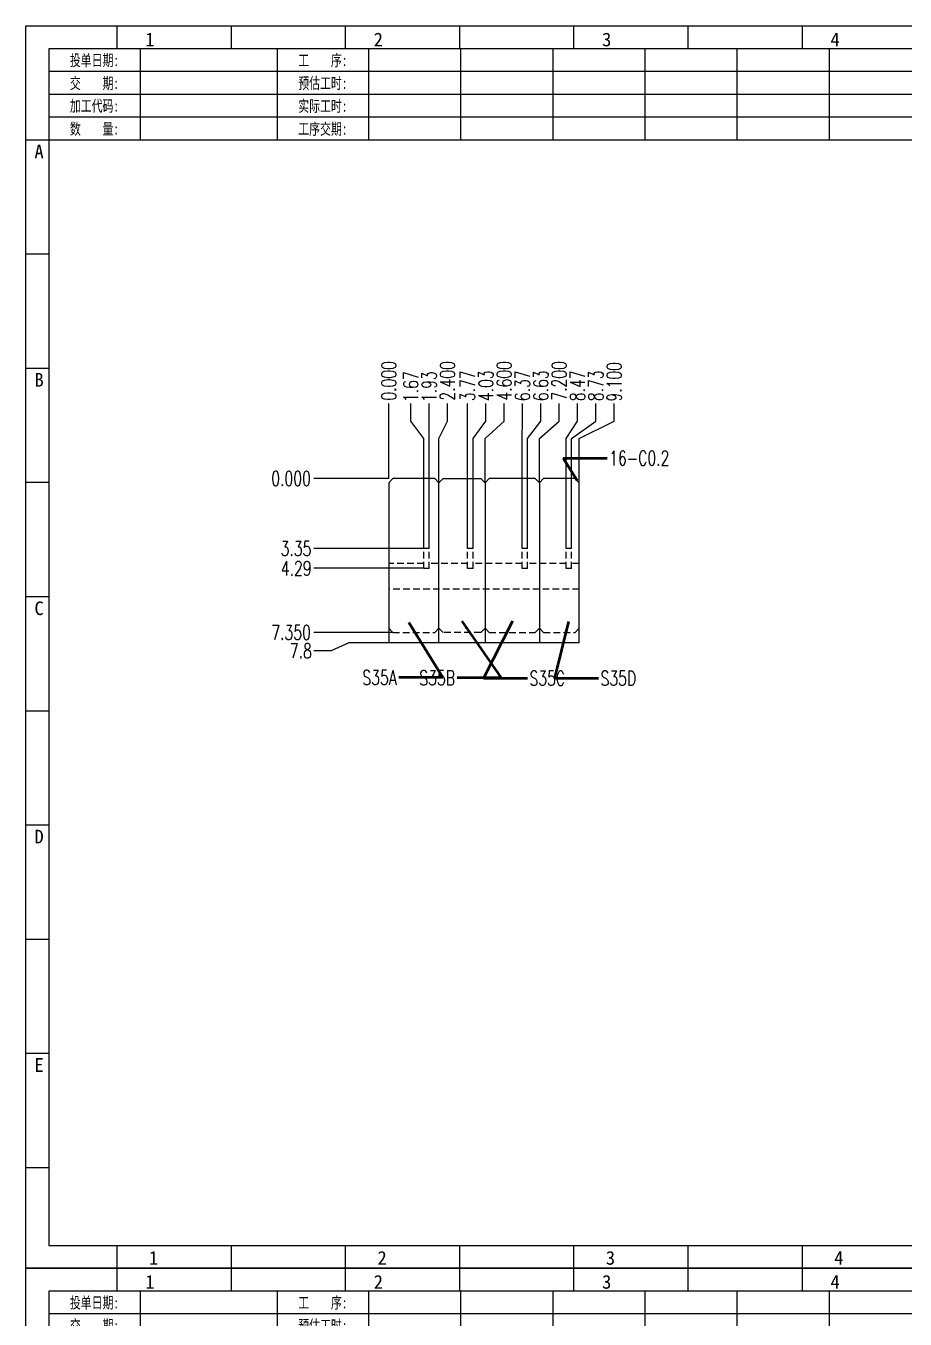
# Model space of a CAD drawing. Header units: millimetres. Extents: x -2852 to 5627, y -2271 to 1849.
# Drawn here: x -934.6 to -892.6, y -129.3 to -67.6 of the extents above; entities that cross this region are included whole.
import ezdxf
from ezdxf.enums import TextEntityAlignment as Align

# ---------------------------------------------------------------- set-up
doc = ezdxf.new("R2010")
doc.units = ezdxf.units.MM
doc.header["$PDSIZE"] = 3
doc.linetypes.add('DASHED2', pattern=[9.525, 6.35, -3.175])
for name, color, linetype in [('1', 7, 'Continuous'), ('11', 4, 'DASHED2'), ('41', 1, 'Continuous')]:
    doc.layers.add(name, color=color, linetype=linetype)
doc.styles.add('jet02', font='simplex.shx', dxfattribs={"width": 0.7})
doc.styles.get("Standard").update_dxf_attribs({"font": '仿宋_GB2312_0.ttf', "width": 0.7})
doc.styles.add('TEXTSTYLE_1', font='TRIUMB.TTF')
doc.styles.add('TEXTSTYLE_2', font='TRIUM.TTF')
doc.styles.add('tk', font='', dxfattribs={"width": 0.7})
doc.styles.add('tk 2', font='仿宋_GB2312_0.ttf', dxfattribs={"width": 0.65})
doc.styles.add('tk 4', font='simplex.shx', dxfattribs={"width": 0.65, "bigfont": 'bigfont.shx'})
doc.styles.get('tk').set_extended_font_data('NSimSun')
doc.dimstyles.new('jet02', dxfattribs={"dimtxt": 3.5, "dimasz": 2.1, "dimexe": 1, "dimexo": 0, "dimgap": 0.5, "dimtad": 0, "dimtoh": 1, "dimdec": 3, "dimzin": 9, "dimdsep": 46, "dimtxsty": 'jet02', "dimcen": 0, "dimclrt": 256, "dimazin": 2, "dimtfac": 1, "dimtdec": 3, "dimtofl": 0, "dimtmove": 0, "dimatfit": 1, "dimfxl": 0, "dimarcsym": 0})

# ---------------------------------------------------------------- blocks, each defined once
blk = doc.blocks.new('A3-N')
at = {"layer": '1', "color": 1}
for p, q in [((0, 0), (0, 296.73)), ((0, 296.73), (420, 296.73)), ((21.82, 291.27), (21.82, 296.73)), ((49.09, 291.27), (49.09, 296.73)), ((76.36, 291.27), (76.36, 296.73)), ((103.64, 291.27), (103.64, 296.73)), ((103.64, 291.27), (103.64, 296.73)), ((103.64, 291.27), (103.64, 296.73)), ((130.91, 291.27), (130.91, 296.73)), ((158.18, 291.27), (158.18, 296.73)), ((185.45, 291.27), (185.45, 296.73)), ((212.73, 291.27), (212.73, 296.73)), ((240, 291.27), (240, 296.73)), ((267.27, 291.27), (267.27, 296.73)), ((294.55, 291.27), (294.55, 296.73)), ((321.82, 291.27), (321.82, 296.73)), ((349.09, 291.27), (349.09, 296.73)), ((376.36, 291.27), (376.36, 296.73)), ((403.64, 291.27), (403.64, 296.73)), ((420, 296.73), (420, 1)), ((5.45, 269.45), (0, 269.45)), ((420, 269.45), (414.55, 269.45)), ((5.45, 242.18), (0, 242.18)), ((420, 242.18), (414.55, 242.18)), ((5.45, 214.91), (0, 214.91)), ((420, 214.91), (414.55, 214.91)), ((5.45, 187.64), (0, 187.64)), ((420, 187.64), (414.55, 187.64)), ((5.45, 160.36), (0, 160.36)), ((420, 160.36), (414.55, 160.36)), ((5.45, 133.09), (0, 133.09)), ((420, 133.09), (414.55, 133.09)), ((5.45, 105.82), (0, 105.82)), ((420, 105.82), (414.55, 105.82)), ((5.45, 78.55), (0, 78.55)), ((420, 78.55), (414.55, 78.55)), ((5.45, 51.27), (0, 51.27)), ((420, 51.27), (414.55, 51.27)), ((222.45, 49.09), (221.45, 49.09)), ((221.45, 49.09), (221.45, 40.36)), ((222.45, 49.09), (414.55, 49.09)), ((232.36, 49.09), (232.36, 40.36)), ((245.45, 49.09), (245.45, 40.36)), ((290.18, 49.09), (290.18, 40.36)), ((302.18, 49.09), (302.18, 40.36)), ((322.91, 49.09), (322.91, 40.36)), ((343.64, 49.09), (343.64, 40.36)), ((392.73, 40.36), (392.73, 49.09)), ((258.55, 40.36), (258.55, 5.44)), ((266.45, 40.36), (266.45, 5.44)), ((276.78, 40.36), (276.78, 5.45)), ((291.18, 40.36), (291.18, 5.45)), ((301.51, 40.37), (301.51, 5.46)), ((308.01, 40.36), (308.01, 5.45)), ((354.09, 40.36), (354.09, 5.45)), ((308.01, 32.39), (258.55, 32.39)), ((308.01, 28.54), (258.55, 28.54)), ((414.55, 27.27), (308.01, 27.27)), ((5.45, 24), (0, 24)), ((308.01, 24.69), (258.55, 24.69)), ((420, 24), (414.55, 24)), ((354.09, 19.63), (308.01, 19.63)), ((308.01, 16.99), (258.55, 16.99)), ((414.55, 16.36), (354.09, 16.36)), ((374.55, 16.36), (374.55, 5.45)), ((384.55, 16.36), (384.55, 5.45)), ((394.55, 16.36), (394.55, 5.45)), ((404.55, 16.36), (404.55, 5.45)), ((308.01, 13.14), (258.55, 13.14)), ((372.51, 12.49), (362.69, 11.5)), ((372.51, 12.49), (372.51, 7.25)), ((308.01, 9.29), (258.55, 9.29)), ((308.01, 11.99), (354.09, 11.99)), ((362.69, 11.5), (362.69, 8.23)), ((414.55, 12), (374.55, 12)), ((372.51, 7.25), (362.69, 8.23)), ((21.82, 0), (21.82, 5.45)), ((49.09, 0), (49.09, 5.45)), ((76.36, 0), (76.36, 5.45)), ((103.64, 0), (103.64, 5.45)), ((130.91, 0), (130.91, 5.45)), ((158.18, 0), (158.18, 5.45)), ((185.45, 0), (185.45, 5.45)), ((212.73, 0), (212.73, 5.45)), ((240, 0), (240, 5.45)), ((267.27, 0), (267.27, 5.45)), ((294.55, 0), (294.55, 5.45)), ((321.82, 0), (321.82, 5.45)), ((349.09, 0), (349.09, 5.45)), ((376.36, 0), (376.36, 5.45)), ((403.64, 0), (403.64, 5.45)), ((1, 0), (0, 0)), ((420, 0), (1, 0)), ((420, 0), (420, 1))]:
    blk.add_line(p, q, dxfattribs=at)
at = {"layer": '1'}
for p, q in [((414.55, 278.18), (414.55, 284.73)), ((221.45, 40.36), (221.45, 5.45)), ((221.45, 40.36), (414.55, 40.36)), ((221.45, 40.36), (414.55, 40.36)), ((254.41, 40.36), (254.41, 5.45)), ((283.28, 40.36), (283.28, 5.45)), ((308.01, 36.24), (258.55, 36.24)), ((222.08, 28.67), (254.12, 28.67)), ((308.01, 20.84), (254.41, 20.84))]:
    blk.add_line(p, q, dxfattribs=at)
at = {"layer": '1', "color": 1, "ltscale": 0.05}
for p, q in [((278.93, 34.04), (279.79, 32.56)), ((278.93, 34.04), (280.65, 34.04)), ((281.68, 35.84), (279.79, 32.56)), ((303.66, 34.05), (304.52, 32.56)), ((303.66, 34.05), (305.38, 34.05)), ((306.41, 35.84), (304.52, 32.56)), ((281.68, 31.99), (279.79, 28.71)), ((306.41, 31.99), (304.52, 28.71)), ((278.93, 30.19), (279.79, 28.71)), ((278.93, 30.19), (280.65, 30.19)), ((281.68, 28.14), (279.79, 24.86)), ((303.66, 30.2), (305.38, 30.2)), ((303.66, 30.2), (304.52, 28.71)), ((306.41, 28.14), (304.52, 24.86)), ((278.93, 26.34), (279.79, 24.86)), ((278.93, 26.34), (280.65, 26.34)), ((303.66, 26.35), (304.52, 24.86)), ((303.66, 26.35), (305.38, 26.35)), ((278.93, 22.49), (280.65, 22.49)), ((278.93, 22.49), (279.79, 21.01)), ((281.68, 24.29), (279.79, 21.01)), ((303.66, 22.5), (305.38, 22.5)), ((303.66, 22.5), (304.52, 21.01)), ((306.41, 24.29), (304.52, 21.01)), ((278.93, 18.66), (279.79, 17.17)), ((278.93, 18.66), (280.65, 18.66)), ((281.68, 20.45), (279.79, 17.17)), ((303.66, 18.66), (304.52, 17.18)), ((303.66, 18.66), (305.38, 18.66)), ((306.41, 20.46), (304.52, 17.18)), ((281.68, 16.6), (279.79, 13.32)), ((306.41, 16.61), (304.52, 13.33)), ((278.93, 14.81), (280.65, 14.81)), ((278.93, 14.81), (279.79, 13.32)), ((281.68, 12.75), (279.79, 9.47)), ((303.66, 14.81), (305.38, 14.81)), ((303.66, 14.81), (304.52, 13.33)), ((306.41, 12.76), (304.52, 9.48)), ((278.93, 10.96), (279.79, 9.47)), ((278.93, 10.96), (280.65, 10.96)), ((303.66, 10.96), (304.52, 9.48)), ((303.66, 10.96), (305.38, 10.96)), ((278.93, 7.11), (279.79, 5.62)), ((278.93, 7.11), (280.65, 7.11)), ((281.68, 8.9), (279.79, 5.62)), ((303.66, 7.11), (305.38, 7.11)), ((303.66, 7.11), (304.52, 5.63)), ((306.41, 8.91), (304.52, 5.63))]:
    blk.add_line(p, q, dxfattribs=at)
at = {"layer": '1', "color": 1, "ltscale": 0.1}
for p, q in [((358.01, 13.02), (358.01, 6.71)), ((354.86, 9.87), (361.17, 9.87)), ((362.03, 9.87), (373.54, 9.87))]:
    blk.add_line(p, q, dxfattribs=at)
at = {"layer": '1'}
blk.add_lwpolyline([(221.45, 5.45), (414.55, 5.45), (414.55, 291.27), (5.45, 291.27), (5.45, 5.45), (414.55, 5.45)], dxfattribs=at)
at = {"layer": '1', "color": 7, "linetype": 'Continuous', "const_width": 0.123}
blk.add_lwpolyline([(223.11, 34.74), (252.6, 34.76)], dxfattribs=at)
at = {"layer": '1', "color": 1}
for radius in [2.62, 1.64]:
    blk.add_circle((358.01, 9.87), radius, dxfattribs=at)
at = {"layer": '41'}
for p, q in [((27.27, 291.27), (27.27, 269.45)), ((60, 291.27), (60, 269.45)), ((81.82, 291.27), (81.82, 269.45)), ((103.82, 291.27), (103.82, 269.45)), ((125.82, 291.27), (125.82, 269.45)), ((147.82, 291.27), (147.82, 269.45)), ((169.82, 291.27), (169.82, 269.45)), ((191.82, 291.27), (191.82, 269.45)), ((213.82, 291.27), (213.82, 269.45)), ((235.82, 291.27), (235.82, 269.45)), ((257.82, 291.27), (257.82, 269.45)), ((279.82, 291.27), (279.82, 269.45)), ((301.82, 291.27), (301.82, 269.45)), ((323.82, 291.27), (323.82, 269.45)), ((345.82, 291.27), (345.82, 269.45)), ((367.82, 291.27), (367.82, 269.45)), ((367.82, 285.82), (5.45, 285.82)), ((367.82, 280.36), (5.45, 280.36)), ((367.82, 274.91), (5.45, 274.91)), ((414.55, 269.45), (5.45, 269.45))]:
    blk.add_line(p, q, dxfattribs=at)
at = {"layer": '1', "color": 1}
for s, p in [('1', (29.64, 295.11)), ('2', (84.18, 295.11)), ('3', (138.73, 295.11)), ('4', (193.27, 295.11)), ('5', (247.82, 295.11)), ('6', (302.36, 295.11)), ('7', (356.91, 295.11)), ('8', (411.45, 295.11)), ('1', (30.53, 4.11)), ('2', (85.08, 4.11)), ('3', (139.62, 4.11)), ('4', (194.17, 4.11)), ('5', (248.72, 4.11)), ('6', (303.26, 4.11)), ('7', (357.81, 4.11)), ('8', (412.35, 4.11))]:
    blk.add_text(s, height=3.27, dxfattribs=at).set_placement(p, align=Align.TOP_CENTER)
at = {"layer": '1', "style": 'tk', "width": 0.7}
for s, p in [('投单日期:', (16.36, 288.55)), ('工    序:', (70.91, 288.55)), ('备注：', (375.51, 288.55)), ('交    期:', (16.36, 283.09)), ('预估工时:', (70.91, 283.09)), ('加工代码:', (16.36, 277.64)), ('实际工时:', (70.91, 277.64)), ('数    量:', (16.36, 272.18)), ('工序交期:', (70.91, 272.18))]:
    blk.add_text(s, height=2.727, dxfattribs=at).set_placement(p, align=Align.MIDDLE)
at = {"layer": '1', "color": 1}
for s, p in [('A', (2.04, 268.36)), ('B', (2.04, 213.82)), ('C', (2.04, 159.27)), ('D', (2.04, 104.73)), ('E', (2.04, 50.18))]:
    blk.add_text(s, height=3.27, dxfattribs=at).set_placement(p, align=Align.TOP_LEFT)
for s, p in [('A', (418.37, 268.36)), ('B', (418.37, 213.82)), ('C', (418.37, 159.27)), ('D', (418.37, 104.73)), ('E', (418.37, 50.18))]:
    blk.add_text(s, height=3.27, dxfattribs=at).set_placement(p, align=Align.TOP_RIGHT)
at = {"layer": '1', "color": 1, "style": 'tk 2', "width": 0.7}
for s, height, p in [('序号', 3.273, (222.96, 43.34)), ('件号', 3.273, (234.62, 43.61)), ('零件名称', 3.273, (258.97, 43.61)), ('数量', 3.273, (292.3, 43.78)), ('材料', 3.273, (309.27, 43.78)), ('热处理', 3.273, (328.71, 43.78)), ('外形尺寸', 3.273, (358.94, 43.78)), ('说明', 3.273, (399.61, 43.78)), ('料号：', 2.182, (309.77, 37.46)), ('名称：', 3.273, (355.52, 35.79)), ('图号：', 3.273, (355.52, 22.7)), ('比 例', 2.182, (376.69, 13.18)), ('页 码', 2.182, (386.85, 13.18)), ('版 次', 2.182, (396.31, 13.18)), ('单位', 2.182, (407.35, 13.18))]:
    blk.add_text(s, height=height, dxfattribs=at).set_placement(p)
at = {"layer": '1', "color": 7, "linetype": 'Continuous', "style": 'TEXTSTYLE_1'}
blk.add_text('Amphenol JET', height=2.7, dxfattribs=at).set_placement((223.96, 35.61))
at = {"layer": '1', "color": 1, "style": 'tk 2', "width": 0.7}
for s, p in [('X.', (259.64, 34.37)), ('%%P0.2', (267.9, 34.37)), ('X.', (284.37, 34.37)), ('%%P1%%D', (293.12, 34.37)), ('.X', (259.64, 30.28)), ('%%P0.1', (267.9, 30.52)), ('.X', (284.37, 30.28)), ('%%P0.5%%D', (293.12, 30.52)), ('%%P0.01', (267.9, 26.67)), ('%%P0.1%%D', (293.12, 26.67)), ('.XX', (259.64, 26.71)), ('.XX', (284.37, 26.71)), ('.XXX', (259.64, 22.68)), ('%%P0.002', (267.9, 22.82)), ('.XXX', (284.37, 22.68)), ('%%P0.01%%D', (293.12, 22.82)), ('X.', (259.64, 18.97)), ('0/-0.2', (267.9, 18.97)), ('X.', (284.37, 18.97)), ('+0.2/0', (293.12, 18.97)), ('.X', (259.64, 14.88)), ('0/-0.1', (267.9, 15.12)), ('.X', (284.37, 14.88)), ('+0.1/0', (293.12, 15.12)), ('0/-0.01', (267.9, 11.27)), ('+0.01/0', (293.12, 11.27)), ('.XX', (259.64, 11.31)), ('.XX', (284.37, 11.31)), ('.XXX', (259.64, 7.28)), ('0/-0.002', (267.9, 7.42)), ('.XXX', (284.37, 7.28)), ('+0.002/0', (293.12, 7.42))]:
    blk.add_text(s, height=2, dxfattribs=at).set_placement(p, align=Align.MIDDLE_LEFT)
at = {"layer": '1', "color": 1, "ltscale": 0.05, "style": 'tk 2', "width": 0.5}
for s, p in [('6.3', (279.01, 34.26)), ('6.3', (303.74, 34.27)), ('3.2', (279.01, 30.41)), ('3.2', (303.74, 30.42)), ('0.8', (279.01, 26.56)), ('0.8', (303.74, 26.57)), ('0.2', (279.01, 22.71)), ('0.2', (303.74, 22.72)), ('6.3', (279.01, 18.87)), ('6.3', (303.74, 18.88)), ('3.2', (279.01, 15.02)), ('3.2', (303.74, 15.03)), ('0.8', (279.01, 11.17)), ('0.8', (303.74, 11.18)), ('0.2', (279.01, 7.32)), ('0.2', (303.74, 7.33))]:
    blk.add_text(s, height=1.6, dxfattribs=at).set_placement(p)
at = {"layer": '1', "color": 7, "linetype": 'Continuous'}
for s, height, style, width, p in [('A Division of Amphenol Corporation', 1.5, 'TEXTSTYLE_2', 0.7, (224.64, 32.29)), ('HangZhou Amphenol JET Interconnect Technology co.,ltd ', 1.2, 'TEXTSTYLE_2', 0.6, (222.47, 29.36)), ('THESE DRAWINGS AND SPECIFICATIONS', 1.5, 'tk 4', 0.6, (224.73, 23.52)), ('ARE THE PROPERTY OF', 1.5, 'tk 4', 0.6, (230.45, 21.35)), ('AND SHALL NOT BE REPRODUCED OR', 1.5, 'tk 4', 0.6, (225.95, 17.17)), ('AMPHENOL CORPORATION', 1.5, 'tk 4', 0.6, (230.04, 19.27)), ('COPIED OR USED AS THE BASIS FOR', 1.5, 'tk 4', 0.6, (225.54, 15.02)), ('THE MANUFACTURE OR SALE OF APPARATUS', 1.5, 'tk 4', 0.6, (223.5, 12.92)), ('WITHOUT THE WRITTEN PERMISSION OF', 1.5, 'tk 4', 0.6, (224.73, 10.67)), ('AMPHENOL CORPORATION.', 1.5, 'tk 4', 0.6, (229.63, 8.4))]:
    blk.add_text(s, height=height, dxfattribs=dict(at, style=style, width=width)).set_placement(p)
at = {"layer": '1', "style": 'tk 2', "width": 0.7}
for s, p in [('APPD:', (309.77, 24.21)), ('CHKD:', (309.77, 16.27)), ('DR:', (309.77, 8.35))]:
    blk.add_text(s, height=2.182, dxfattribs=at).set_placement(p)
at = {"layer": '1', "color": 7, "style": 'tk 2', "width": 0.7}
blk.add_text('MM', height=2.182, dxfattribs=at).set_placement((408.31, 7.75))
at = {"layer": '1', "color": 1, "ltscale": 0.05, "char_height": 1.5, "width": 6.3627, "attachment_point": 1, "style": 'tk 2'}
for s, insert in [('尺  寸', (260.31, 39.25)), ('公  差', (268.17, 39.25)), ('粗糙度', (277.98, 39.25)), ('尺  寸', (285.2, 39.25)), ('公  差', (293.18, 39.25)), ('粗糙度', (302.71, 39.26))]:
    blk.add_mtext(s, dxfattribs=dict(at, insert=insert))
at = {"layer": '1', "ltscale": 0.05, "char_height": 2, "width": 2.5195, "attachment_point": 1, "style": 'tk 2'}
for s, insert in [('一般公差', (255.39, 36.11)), ('单侧公差', (255.39, 19.71))]:
    blk.add_mtext(s, dxfattribs=dict(at, insert=insert))
at = {"layer": '1', "color": 1, "ltscale": 0.05, "char_height": 1.2, "width": 5.1396, "attachment_point": 1, "line_spacing_factor": 0.8, "style": 'tk 2'}
for s, insert in [('+0', (261.58, 20.13)), ('-0', (286.31, 19.33)), ('+0', (261.88, 16.09)), ('+0', (262.79, 12.45)), ('-0', (286.61, 15.29)), ('-0', (287.51, 11.65)), ('+0', (263.87, 8.44)), ('-0', (288.59, 7.64))]:
    blk.add_mtext(s, dxfattribs=dict(at, insert=insert))
at = {"layer": '1', "style": 'tk 2', "width": 0.7}
for tag, p in [('PATR-NO1', (309.84, 32.96)), ('TITLE', (365.74, 30.9)), ('PATR-NO2', (309.84, 27.81)), ('DWG-NO:', (366.54, 18.14))]:
    blk.add_attdef(tag, p, '', height=3.27, dxfattribs=at)
at = {"layer": '1', "color": 1, "style": 'tk 2', "width": 0.7}
for tag, p in [('DRAW', (314.55, 7.27)), ('DATE', (334.72, 7.32))]:
    blk.add_attdef(tag, p, '', height=3.49, dxfattribs=at)
at = {"layer": '1', "style": 'tk 2', "width": 0.7}
for tag, p in [('SCALE', (376.55, 8.73)), ('SHEET', (386.6, 8.72)), ('REV', (397.38, 8.73))]:
    blk.add_attdef(tag, text='', height=2.18, dxfattribs=at).set_placement(p, align=Align.MIDDLE_LEFT)
blk = doc.blocks.new('*D2165')
at = {"layer": '41', "ltscale": 0.05}
blk.add_line((-2.065, -2541.619), (-5.65, -2541.619), dxfattribs=at)
at = {"layer": 'Defpoints', "color": 0, "ltscale": 0.05}
for p in [(-5.65, -2541.619), (-2.065, -2541.619), (-2.065, -2541.619)]:
    blk.add_point(p, dxfattribs=at)
at = {"layer": '41', "ltscale": 0.05, "insert": (-6.73, -2541.619), "char_height": 0.7, "attachment_point": 5, "style": 'jet02'}
blk.add_mtext('0.000', dxfattribs=at)
blk = doc.blocks.new('*D2166')
at = {"layer": '41', "ltscale": 0.05}
for p, q in [((-3.97, -2549.469), (-4.81, -2549.844)), ((-2.065, -2549.469), (-3.97, -2549.469)), ((-4.81, -2549.844), (-5.65, -2549.844))]:
    blk.add_line(p, q, dxfattribs=at)
at = {"layer": 'Defpoints', "color": 0, "ltscale": 0.05}
for p in [(-2.065, -2541.619), (-2.065, -2549.469), (-5.65, -2549.844)]:
    blk.add_point(p, dxfattribs=at)
at = {"layer": '41', "ltscale": 0.05, "insert": (-6.263, -2549.844), "char_height": 0.7, "attachment_point": 5, "style": 'jet02'}
blk.add_mtext('7.8', dxfattribs=at)
blk = doc.blocks.new('*D2167')
at = {"layer": '41', "ltscale": 0.05}
blk.add_line((-1.865, -2548.969), (-5.65, -2548.969), dxfattribs=at)
at = {"layer": 'Defpoints', "color": 0, "ltscale": 0.05}
for p in [(-2.065, -2541.619), (-5.65, -2548.969), (-1.865, -2548.969)]:
    blk.add_point(p, dxfattribs=at)
at = {"layer": '41', "ltscale": 0.05, "insert": (-6.73, -2548.969), "char_height": 0.7, "attachment_point": 5, "style": 'jet02'}
blk.add_mtext('7.350', dxfattribs=at)
blk = doc.blocks.new('*D2168')
at = {"layer": '41', "ltscale": 0.05}
blk.add_line((-0.395, -2545.909), (-5.65, -2545.909), dxfattribs=at)
at = {"layer": 'Defpoints', "color": 0, "ltscale": 0.05}
for p in [(-2.065, -2541.619), (-5.65, -2545.909), (-0.395, -2545.909)]:
    blk.add_point(p, dxfattribs=at)
at = {"layer": '41', "ltscale": 0.05, "insert": (-6.485, -2545.909), "char_height": 0.7, "attachment_point": 5, "style": 'jet02'}
blk.add_mtext('4.29', dxfattribs=at)
blk = doc.blocks.new('*D2169')
at = {"layer": '41', "ltscale": 0.05}
blk.add_line((-0.395, -2544.969), (-5.65, -2544.969), dxfattribs=at)
at = {"layer": 'Defpoints', "color": 0, "ltscale": 0.05}
for p in [(-2.065, -2541.619), (-5.65, -2544.969), (-0.395, -2544.969)]:
    blk.add_point(p, dxfattribs=at)
at = {"layer": '41', "ltscale": 0.05, "insert": (-6.496, -2544.969), "char_height": 0.7, "attachment_point": 5, "style": 'jet02'}
blk.add_mtext('3.35', dxfattribs=at)
blk = doc.blocks.new('*D2170')
at = {"layer": '41', "ltscale": 0.05}
blk.add_line((-2.065, -2541.619), (-2.065, -2538.034), dxfattribs=at)
at = {"layer": 'Defpoints', "color": 0, "ltscale": 0.05}
for p in [(-2.065, -2538.034), (-2.065, -2541.619), (-2.065, -2541.619)]:
    blk.add_point(p, dxfattribs=at)
at = {"layer": '41', "ltscale": 0.05, "insert": (-2.065, -2536.954), "char_height": 0.7, "attachment_point": 5, "rotation": 90, "style": 'jet02'}
blk.add_mtext('0.000', dxfattribs=at)
blk = doc.blocks.new('*D2171')
at = {"layer": '41', "ltscale": 0.05}
for p, q in [((-1.01, -2538.874), (-1.01, -2538.034)), ((-0.395, -2539.714), (-1.01, -2538.874)), ((-0.395, -2544.969), (-0.395, -2539.714))]:
    blk.add_line(p, q, dxfattribs=at)
at = {"layer": 'Defpoints', "color": 0, "ltscale": 0.05}
for p in [(-1.01, -2538.034), (-2.065, -2541.619), (-0.395, -2544.969)]:
    blk.add_point(p, dxfattribs=at)
at = {"layer": '41', "ltscale": 0.05, "insert": (-1.01, -2537.234), "char_height": 0.7, "attachment_point": 5, "rotation": 90, "style": 'jet02'}
blk.add_mtext('1.67', dxfattribs=at)
blk = doc.blocks.new('*D2172')
at = {"layer": '41', "ltscale": 0.05}
blk.add_line((-0.135, -2544.969), (-0.135, -2538.034), dxfattribs=at)
at = {"layer": 'Defpoints', "color": 0, "ltscale": 0.05}
for p in [(-0.135, -2538.034), (-2.065, -2541.619), (-0.135, -2544.969)]:
    blk.add_point(p, dxfattribs=at)
at = {"layer": '41', "ltscale": 0.05, "insert": (-0.135, -2537.234), "char_height": 0.7, "attachment_point": 5, "rotation": 90, "style": 'jet02'}
blk.add_mtext('1.93', dxfattribs=at)
blk = doc.blocks.new('*D2173')
at = {"layer": '41', "ltscale": 0.05}
for p, q in [((0.74, -2538.874), (0.74, -2538.034)), ((0.335, -2539.714), (0.74, -2538.874)), ((0.335, -2541.819), (0.335, -2539.714))]:
    blk.add_line(p, q, dxfattribs=at)
at = {"layer": 'Defpoints', "color": 0, "ltscale": 0.05}
for p in [(0.74, -2538.034), (-2.065, -2541.619), (0.335, -2541.819)]:
    blk.add_point(p, dxfattribs=at)
at = {"layer": '41', "ltscale": 0.05, "insert": (0.74, -2536.954), "char_height": 0.7, "attachment_point": 5, "rotation": 90, "style": 'jet02'}
blk.add_mtext('2.400', dxfattribs=at)
blk = doc.blocks.new('*D2174')
at = {"layer": '41', "ltscale": 0.05}
blk.add_line((1.705, -2544.969), (1.705, -2538.034), dxfattribs=at)
at = {"layer": 'Defpoints', "color": 0, "ltscale": 0.05}
for p in [(1.705, -2538.034), (-2.065, -2541.619), (1.705, -2544.969)]:
    blk.add_point(p, dxfattribs=at)
at = {"layer": '41', "ltscale": 0.05, "insert": (1.705, -2537.188), "char_height": 0.7, "attachment_point": 5, "rotation": 90, "style": 'jet02'}
blk.add_mtext('3.77', dxfattribs=at)
blk = doc.blocks.new('*D2175')
at = {"layer": '41', "ltscale": 0.05}
for p, q in [((2.58, -2538.874), (2.58, -2538.034)), ((1.965, -2539.714), (2.58, -2538.874)), ((1.965, -2544.969), (1.965, -2539.714))]:
    blk.add_line(p, q, dxfattribs=at)
at = {"layer": 'Defpoints', "color": 0, "ltscale": 0.05}
for p in [(2.58, -2538.034), (-2.065, -2541.619), (1.965, -2544.969)]:
    blk.add_point(p, dxfattribs=at)
at = {"layer": '41', "ltscale": 0.05, "insert": (2.58, -2537.188), "char_height": 0.7, "attachment_point": 5, "rotation": 90, "style": 'jet02'}
blk.add_mtext('4.03', dxfattribs=at)
blk = doc.blocks.new('*D2176')
at = {"layer": '41', "ltscale": 0.05}
for p, q in [((3.455, -2538.874), (3.455, -2538.034)), ((2.535, -2539.714), (3.455, -2538.874)), ((2.535, -2541.819), (2.535, -2539.714))]:
    blk.add_line(p, q, dxfattribs=at)
at = {"layer": 'Defpoints', "color": 0, "ltscale": 0.05}
for p in [(3.455, -2538.034), (-2.065, -2541.619), (2.535, -2541.819)]:
    blk.add_point(p, dxfattribs=at)
at = {"layer": '41', "ltscale": 0.05, "insert": (3.455, -2536.954), "char_height": 0.7, "attachment_point": 5, "rotation": 90, "style": 'jet02'}
blk.add_mtext('4.600', dxfattribs=at)
blk = doc.blocks.new('*D2177')
at = {"layer": '41', "ltscale": 0.05}
for p, q in [((4.33, -2538.874), (4.33, -2538.034)), ((4.305, -2539.714), (4.33, -2538.874)), ((4.305, -2544.969), (4.305, -2539.714))]:
    blk.add_line(p, q, dxfattribs=at)
at = {"layer": 'Defpoints', "color": 0, "ltscale": 0.05}
for p in [(4.33, -2538.034), (-2.065, -2541.619), (4.305, -2544.969)]:
    blk.add_point(p, dxfattribs=at)
at = {"layer": '41', "ltscale": 0.05, "insert": (4.33, -2537.188), "char_height": 0.7, "attachment_point": 5, "rotation": 90, "style": 'jet02'}
blk.add_mtext('6.37', dxfattribs=at)
blk = doc.blocks.new('*D2178')
at = {"layer": '41', "ltscale": 0.05}
for p, q in [((5.205, -2538.874), (5.205, -2538.034)), ((4.565, -2539.714), (5.205, -2538.874)), ((4.565, -2544.969), (4.565, -2539.714))]:
    blk.add_line(p, q, dxfattribs=at)
at = {"layer": 'Defpoints', "color": 0, "ltscale": 0.05}
for p in [(5.205, -2538.034), (-2.065, -2541.619), (4.565, -2544.969)]:
    blk.add_point(p, dxfattribs=at)
at = {"layer": '41', "ltscale": 0.05, "insert": (5.205, -2537.188), "char_height": 0.7, "attachment_point": 5, "rotation": 90, "style": 'jet02'}
blk.add_mtext('6.63', dxfattribs=at)
blk = doc.blocks.new('*D2179')
at = {"layer": '41', "ltscale": 0.05}
for p, q in [((6.08, -2538.874), (6.08, -2538.034)), ((5.135, -2539.714), (6.08, -2538.874)), ((5.135, -2541.819), (5.135, -2539.714))]:
    blk.add_line(p, q, dxfattribs=at)
at = {"layer": 'Defpoints', "color": 0, "ltscale": 0.05}
for p in [(6.08, -2538.034), (-2.065, -2541.619), (5.135, -2541.819)]:
    blk.add_point(p, dxfattribs=at)
at = {"layer": '41', "ltscale": 0.05, "insert": (6.08, -2536.954), "char_height": 0.7, "attachment_point": 5, "rotation": 90, "style": 'jet02'}
blk.add_mtext('7.200', dxfattribs=at)
blk = doc.blocks.new('*D2180')
at = {"layer": '41', "ltscale": 0.05}
for p, q in [((6.955, -2538.874), (6.955, -2538.034)), ((6.405, -2539.714), (6.955, -2538.874)), ((6.405, -2544.969), (6.405, -2539.714))]:
    blk.add_line(p, q, dxfattribs=at)
at = {"layer": 'Defpoints', "color": 0, "ltscale": 0.05}
for p in [(6.955, -2538.034), (-2.065, -2541.619), (6.405, -2544.969)]:
    blk.add_point(p, dxfattribs=at)
at = {"layer": '41', "ltscale": 0.05, "insert": (6.955, -2537.188), "char_height": 0.7, "attachment_point": 5, "rotation": 90, "style": 'jet02'}
blk.add_mtext('8.47', dxfattribs=at)
blk = doc.blocks.new('*D2181')
at = {"layer": '41', "ltscale": 0.05}
for p, q in [((7.83, -2538.874), (7.83, -2538.034)), ((6.665, -2539.714), (7.83, -2538.874)), ((6.665, -2544.969), (6.665, -2539.714))]:
    blk.add_line(p, q, dxfattribs=at)
at = {"layer": 'Defpoints', "color": 0, "ltscale": 0.05}
for p in [(7.83, -2538.034), (-2.065, -2541.619), (6.665, -2544.969)]:
    blk.add_point(p, dxfattribs=at)
at = {"layer": '41', "ltscale": 0.05, "insert": (7.83, -2537.188), "char_height": 0.7, "attachment_point": 5, "rotation": 90, "style": 'jet02'}
blk.add_mtext('8.73', dxfattribs=at)
blk = doc.blocks.new('*D2182')
at = {"layer": '41', "ltscale": 0.05}
for p, q in [((8.705, -2538.874), (8.705, -2538.034)), ((7.035, -2539.714), (8.705, -2538.874)), ((7.035, -2541.819), (7.035, -2539.714))]:
    blk.add_line(p, q, dxfattribs=at)
at = {"layer": 'Defpoints', "color": 0, "ltscale": 0.05}
for p in [(8.705, -2538.034), (-2.065, -2541.619), (7.035, -2541.819)]:
    blk.add_point(p, dxfattribs=at)
at = {"layer": '41', "ltscale": 0.05, "insert": (8.705, -2537.001), "char_height": 0.7, "attachment_point": 5, "rotation": 90, "style": 'jet02'}
blk.add_mtext('9.100', dxfattribs=at)

msp = doc.modelspace()

# ---------------------------------------------------------------- linework, layer by layer
at = {"layer": '1', "ltscale": 0.05}
for p, q in [((-917.0729, -89.1888), (-917.2729, -89.3888)), ((-917.2729, -89.3888), (-917.2729, -97.0388)), ((-915.0729, -89.1888), (-917.0729, -89.1888)), ((-914.8729, -89.3888), (-915.0729, -89.1888)), ((-914.8729, -89.3888), (-914.6729, -89.1888)), ((-914.8729, -97.0388), (-914.8729, -89.3888)), ((-914.6729, -89.1888), (-912.8729, -89.1888)), ((-912.8729, -89.1888), (-912.6729, -89.3888)), ((-912.4729, -89.1888), (-912.6729, -89.3888)), ((-912.6729, -89.3888), (-912.6729, -97.0388)), ((-910.2729, -89.1888), (-912.4729, -89.1888)), ((-910.0729, -89.3888), (-910.2729, -89.1888)), ((-909.8729, -89.1888), (-910.0729, -89.3888)), ((-910.0729, -89.3888), (-910.0729, -97.0388)), ((-908.3729, -89.1888), (-909.8729, -89.1888)), ((-908.1729, -89.3888), (-908.3729, -89.1888)), ((-908.1729, -97.0388), (-908.1729, -89.3888)), ((-908.1729, -97.0388), (-917.2729, -97.0388))]:
    msp.add_line(p, q, dxfattribs=at)
at = {"layer": '11', "ltscale": 0.05}
for p, q in [((-915.6029, -93.4797), (-915.6029, -92.5388)), ((-915.3429, -92.5388), (-915.6029, -92.5388)), ((-915.3429, -93.4797), (-915.3429, -92.5388)), ((-913.5029, -93.4797), (-913.5029, -92.5388)), ((-913.2429, -92.5388), (-913.5029, -92.5388)), ((-913.2429, -93.4797), (-913.2429, -92.5388)), ((-910.9029, -93.4797), (-910.9029, -92.5388)), ((-910.6429, -92.5388), (-910.9029, -92.5388)), ((-910.6429, -93.4797), (-910.6429, -92.5388)), ((-908.8029, -93.4797), (-908.8029, -92.5388)), ((-908.5429, -92.5388), (-908.8029, -92.5388)), ((-908.5429, -93.4797), (-908.5429, -92.5388)), ((-915.6029, -93.2563), (-917.2729, -93.2563)), ((-913.5029, -93.2563), (-915.3429, -93.2563)), ((-910.9029, -93.2563), (-913.2429, -93.2563)), ((-908.8029, -93.2563), (-910.6429, -93.2563)), ((-908.1729, -93.2563), (-908.5429, -93.2563)), ((-915.3429, -93.4797), (-915.6029, -93.4797)), ((-913.2429, -93.4797), (-913.5029, -93.4797)), ((-910.6429, -93.4797), (-910.9029, -93.4797)), ((-908.5429, -93.4797), (-908.8029, -93.4797)), ((-908.1729, -94.4709), (-917.2729, -94.4709)), ((-917.2729, -96.3388), (-917.0729, -96.5388)), ((-915.0729, -96.5388), (-914.8729, -96.3388)), ((-914.6729, -96.5388), (-914.8729, -96.3388)), ((-912.6729, -96.3388), (-912.8729, -96.5388)), ((-912.6729, -96.3388), (-912.4729, -96.5388)), ((-910.2729, -96.5388), (-910.0729, -96.3388)), ((-910.0729, -96.3388), (-909.8729, -96.5388)), ((-908.3729, -96.5388), (-908.1729, -96.3388)), ((-917.0729, -96.5388), (-915.0729, -96.5388)), ((-912.8729, -96.5388), (-914.6729, -96.5388)), ((-912.4729, -96.5388), (-910.2729, -96.5388)), ((-909.8729, -96.5388), (-908.3729, -96.5388))]:
    msp.add_line(p, q, dxfattribs=at)

# ---------------------------------------------------------------- block references
at = {"layer": '1', "ltscale": 0.05, "xscale": 0.2000000000000455, "yscale": 0.2000000000000455, "zscale": 0.2000000000000455}
for p, values in [((-934.6058, -126.9126), {'DWG-NO:': 'CMY1000A-S35A', 'TITLE': '冲模镶件', 'REV': 'A', 'SHEET': '1 / 1', 'DRAW': 'tlr', 'DATE': '2019-01-16', 'PATR-NO1': 'XCede HDU2 3PR SHIELD A', 'PATR-NO2': '959-3EA4-A22', 'SCALE': '1 : 1'}), ((-934.6058, -186.2581), {'DWG-NO:': 'CMY1000A-S35E', 'TITLE': '冲模镶件', 'REV': 'A', 'SHEET': '1 / 1', 'DRAW': 'tlr', 'DATE': '2019-01-16', 'PATR-NO1': 'XCede HDU2 3PR SHIELD A', 'PATR-NO2': '959-3EA4-A22', 'SCALE': '1 : 1'})]:
    msp.add_blockref('A3-N', p, dxfattribs=at).add_auto_attribs(values)

# ---------------------------------------------------------------- texts
at = {"layer": '41', "ltscale": 0.05, "char_height": 0.7, "style": 'jet02'}
for s, insert, attachment_point in [('16-C0.2', (-906.7435, -88.2134), 4), ('S35A', (-916.8949, -98.6975), 6), ('S35B', (-914.1096, -98.7149), 6), ('S35C', (-910.5499, -98.7323), 4), ('S35D', (-907.1553, -98.7323), 4)]:
    msp.add_mtext(s, dxfattribs=dict(at, insert=insert, attachment_point=attachment_point))

# ---------------------------------------------------------------- dimensions: what is measured, and where the dimension line sits
at = {"layer": '41', "ltscale": 0.05}
for feature_location, offset, dtype, origin, override, picture, middle, set_off in [((-917.2728894148, -89.1888403296), (0, 3.5843641113), 1, (-917.2728894148, -89.1888403296), {"dimscale": 0.2, "dimtoh": 0, "dimzin": 1, "dimclrd": 256, "dimclre": 256, "dimadec": 3, "dimazin": 0, "dimatfit": 3, "dimlwd": 65535, "dimlwe": 65535}, '*D2170', (-917.2728894148, -84.5244762184), (-915.2077048823, 2452.4298167741)), ((-914.8729, -89.3888), (0.405, 3.7844), 1, (-917.2729, -89.1888), {"dimscale": 0.2, "dimtoh": 0, "dimzin": 1, "dimclrd": 256, "dimclre": 256, "dimadec": 3, "dimazin": 0, "dimatfit": 3, "dimlwd": 65535, "dimlwe": 65535}, '*D2173', (-914.4679, -84.5245), (-915.2077, 2452.4298)), ((-912.6729, -89.3888), (0.92, 3.7844), 1, (-917.2729, -89.1888), {"dimscale": 0.2, "dimtoh": 0, "dimzin": 1, "dimclrd": 256, "dimclre": 256, "dimadec": 3, "dimazin": 0, "dimatfit": 3, "dimlwd": 65535, "dimlwe": 65535}, '*D2176', (-911.7529, -84.5245), (-915.2077, 2452.4298)), ((-910.0729, -89.3888), (0.945, 3.7844), 1, (-917.2729, -89.1888), {"dimscale": 0.2, "dimtoh": 0, "dimzin": 1, "dimclrd": 256, "dimclre": 256, "dimadec": 3, "dimazin": 0, "dimatfit": 3, "dimlwd": 65535, "dimlwe": 65535}, '*D2179', (-909.1279, -84.5245), (-915.2077, 2452.4298)), ((-908.1729, -89.3888), (1.67, 3.7844), 1, (-917.2729, -89.1888), {"dimscale": 0.2, "dimtoh": 0, "dimzin": 1, "dimclrd": 256, "dimclre": 256, "dimadec": 3, "dimazin": 0, "dimatfit": 3, "dimlwd": 65535, "dimlwe": 65535}, '*D2182', (-906.5029, -84.5711), (-915.2077, 2452.4298)), ((-913.5029, -92.5388), (0, 6.9344), 1, (-917.2729, -89.1888), {"dimscale": 0.2, "dimtoh": 0, "dimdec": 2, "dimzin": 1, "dimclrd": 256, "dimclre": 256, "dimazin": 0, "dimatfit": 3, "dimlwd": 65535, "dimlwe": 65535}, '*D2174', (-913.5029, -84.7578), (-915.2077, 2452.4298)), ((-913.2429, -92.5388), (0.615, 6.9344), 1, (-917.2729, -89.1888), {"dimscale": 0.2, "dimtoh": 0, "dimdec": 2, "dimzin": 1, "dimclrd": 256, "dimclre": 256, "dimazin": 0, "dimatfit": 3, "dimlwd": 65535, "dimlwe": 65535}, '*D2175', (-912.6279, -84.7578), (-915.2077, 2452.4298)), ((-910.9029, -92.5388), (0.025, 6.9344), 1, (-917.2729, -89.1888), {"dimscale": 0.2, "dimtoh": 0, "dimdec": 2, "dimzin": 1, "dimclrd": 256, "dimclre": 256, "dimazin": 0, "dimatfit": 3, "dimlwd": 65535, "dimlwe": 65535}, '*D2177', (-910.8779, -84.7578), (-915.2077, 2452.4298)), ((-910.6429, -92.5388), (0.64, 6.9344), 1, (-917.2729, -89.1888), {"dimscale": 0.2, "dimtoh": 0, "dimdec": 2, "dimzin": 1, "dimclrd": 256, "dimclre": 256, "dimazin": 0, "dimatfit": 3, "dimlwd": 65535, "dimlwe": 65535}, '*D2178', (-910.0029, -84.7578), (-915.2077, 2452.4298)), ((-908.8029, -92.5388), (0.55, 6.9344), 1, (-917.2729, -89.1888), {"dimscale": 0.2, "dimtoh": 0, "dimdec": 2, "dimzin": 1, "dimclrd": 256, "dimclre": 256, "dimazin": 0, "dimatfit": 3, "dimlwd": 65535, "dimlwe": 65535}, '*D2180', (-908.2529, -84.7578), (-915.2077, 2452.4298)), ((-908.5429, -92.5388), (1.165, 6.9344), 1, (-917.2729, -89.1888), {"dimscale": 0.2, "dimtoh": 0, "dimdec": 2, "dimzin": 1, "dimclrd": 256, "dimclre": 256, "dimazin": 0, "dimatfit": 3, "dimlwd": 65535, "dimlwe": 65535}, '*D2181', (-907.3779, -84.7578), (-915.2077, 2452.4298)), ((-915.6029, -92.5388), (-0.615, 6.9344), 1, (-917.2729, -89.1888), {"dimscale": 0.2, "dimtoh": 0, "dimdec": 2, "dimzin": 1, "dimclrd": 256, "dimclre": 256, "dimazin": 0, "dimatfit": 3, "dimlwd": 65535, "dimlwe": 65535}, '*D2171', (-916.2179, -84.8045), (-915.2077, 2452.4298)), ((-915.3429, -92.5388), (0, 6.9344), 1, (-917.2729, -89.1888), {"dimscale": 0.2, "dimtoh": 0, "dimdec": 2, "dimzin": 1, "dimclrd": 256, "dimclre": 256, "dimazin": 0, "dimatfit": 3, "dimlwd": 65535, "dimlwe": 65535}, '*D2172', (-915.3429, -84.8045), (-915.2077, 2452.4298)), ((-917.2728894148, -89.1888403296), (-3.5843641113, 0), 0, (-917.2728894148, -89.1888403296), {"dimscale": 0.2, "dimtoh": 0, "dimzin": 1, "dimclrd": 256, "dimclre": 256, "dimadec": 3, "dimazin": 0, "dimatfit": 3, "dimlwd": 65535, "dimlwe": 65535}, '*D2165', (-921.9372535261, -89.1888403296), (-915.2077048823, 2452.4298167741)), ((-917.0729, -96.5388), (-3.7844, 0), 0, (-917.2729, -89.1888), {"dimscale": 0.2, "dimtoh": 0, "dimzin": 1, "dimclrd": 256, "dimclre": 256, "dimadec": 3, "dimazin": 0, "dimatfit": 3, "dimlwd": 65535, "dimlwe": 65535}, '*D2167', (-921.9373, -96.5388), (-915.2077, 2452.4298)), ((-915.6029, -92.5388), (-5.2544, 0), 0, (-917.2729, -89.1888), {"dimscale": 0.2, "dimtoh": 0, "dimdec": 2, "dimzin": 1, "dimclrd": 256, "dimclre": 256, "dimazin": 0, "dimatfit": 3, "dimlwd": 65535, "dimlwe": 65535}, '*D2169', (-921.7039, -92.5388), (-915.2077, 2452.4298)), ((-915.6029, -93.4797), (-5.2544, 0), 0, (-917.2729, -89.1888), {"dimscale": 0.2, "dimtoh": 0, "dimdec": 2, "dimzin": 1, "dimclrd": 256, "dimclre": 256, "dimazin": 0, "dimatfit": 3, "dimlwd": 65535, "dimlwe": 65535}, '*D2168', (-921.6923, -93.4797), (-915.2077, 2452.4298)), ((-917.2728894148, -97.0388403296), (-3.5843641113, -0.375), 0, (-917.2728894148, -89.1888403296), {"dimscale": 0.2, "dimtoh": 0, "dimdec": 1, "dimzin": 1, "dimclrd": 256, "dimclre": 256, "dimadec": 1, "dimazin": 0, "dimatfit": 3, "dimlwd": 65535, "dimlwe": 65535}, '*D2166', (-921.4705868594, -97.4138403296), (-915.2077048823, 2452.4298167741))]:
    dim = msp.add_ordinate_dim(feature_location=feature_location, offset=offset, dtype=dtype, origin=origin, dimstyle='jet02', override=override, dxfattribs=at)
    dim.commit()
    dim.dimension.update_dxf_attribs({"geometry": picture, "text_midpoint": middle, "insert": set_off})

# ---------------------------------------------------------------- leaders
at = {"layer": '41', "ltscale": 0.05, "annotation_type": 0, "has_hookline": 1}
for points, override, hookline_direction, text_width in [([(-908.2729, -89.2888), (-908.9435, -88.2134), (-906.8435, -88.2134)], {"dimscale": 0.2, "dimtoh": 0, "dimdec": 2, "dimzin": 1, "dimclrd": 256, "dimclre": 256, "dimazin": 0, "dimatfit": 3, "dimlwd": 65535, "dimlwe": 65535}, 0, 2.9633), ([(-916.3075, -96.0705), (-914.6949, -98.6975), (-916.7949, -98.6975)], {"dimscale": 0.2, "dimtoh": 0, "dimzin": 1, "dimclrd": 256, "dimclre": 256, "dimadec": 3, "dimazin": 0, "dimatfit": 3, "dimlwd": 65535, "dimlwe": 65535}, 1, 1.7733), ([(-913.7833, -96.0009), (-911.9096, -98.7149), (-914.0096, -98.7149)], {"dimscale": 0.2, "dimtoh": 0, "dimzin": 1, "dimclrd": 256, "dimclre": 256, "dimadec": 3, "dimazin": 0, "dimatfit": 3, "dimlwd": 65535, "dimlwe": 65535}, 1, 1.7267), ([(-911.3636, -96.0009), (-912.7499, -98.7323), (-910.6499, -98.7323)], {"dimscale": 0.2, "dimtoh": 0, "dimzin": 1, "dimclrd": 256, "dimclre": 256, "dimadec": 3, "dimazin": 0, "dimatfit": 3, "dimlwd": 65535, "dimlwe": 65535}, 0, 1.75), ([(-908.6827, -96.0183), (-909.3553, -98.7323), (-907.2553, -98.7323)], {"dimscale": 0.2, "dimtoh": 0, "dimzin": 1, "dimclrd": 256, "dimclre": 256, "dimadec": 3, "dimazin": 0, "dimatfit": 3, "dimlwd": 65535, "dimlwe": 65535}, 0, 1.7267)]:
    msp.add_leader(points, dimstyle='jet02', override=override, dxfattribs=dict(at, hookline_direction=hookline_direction, text_width=text_width))

doc.saveas('drawing.dxf')
